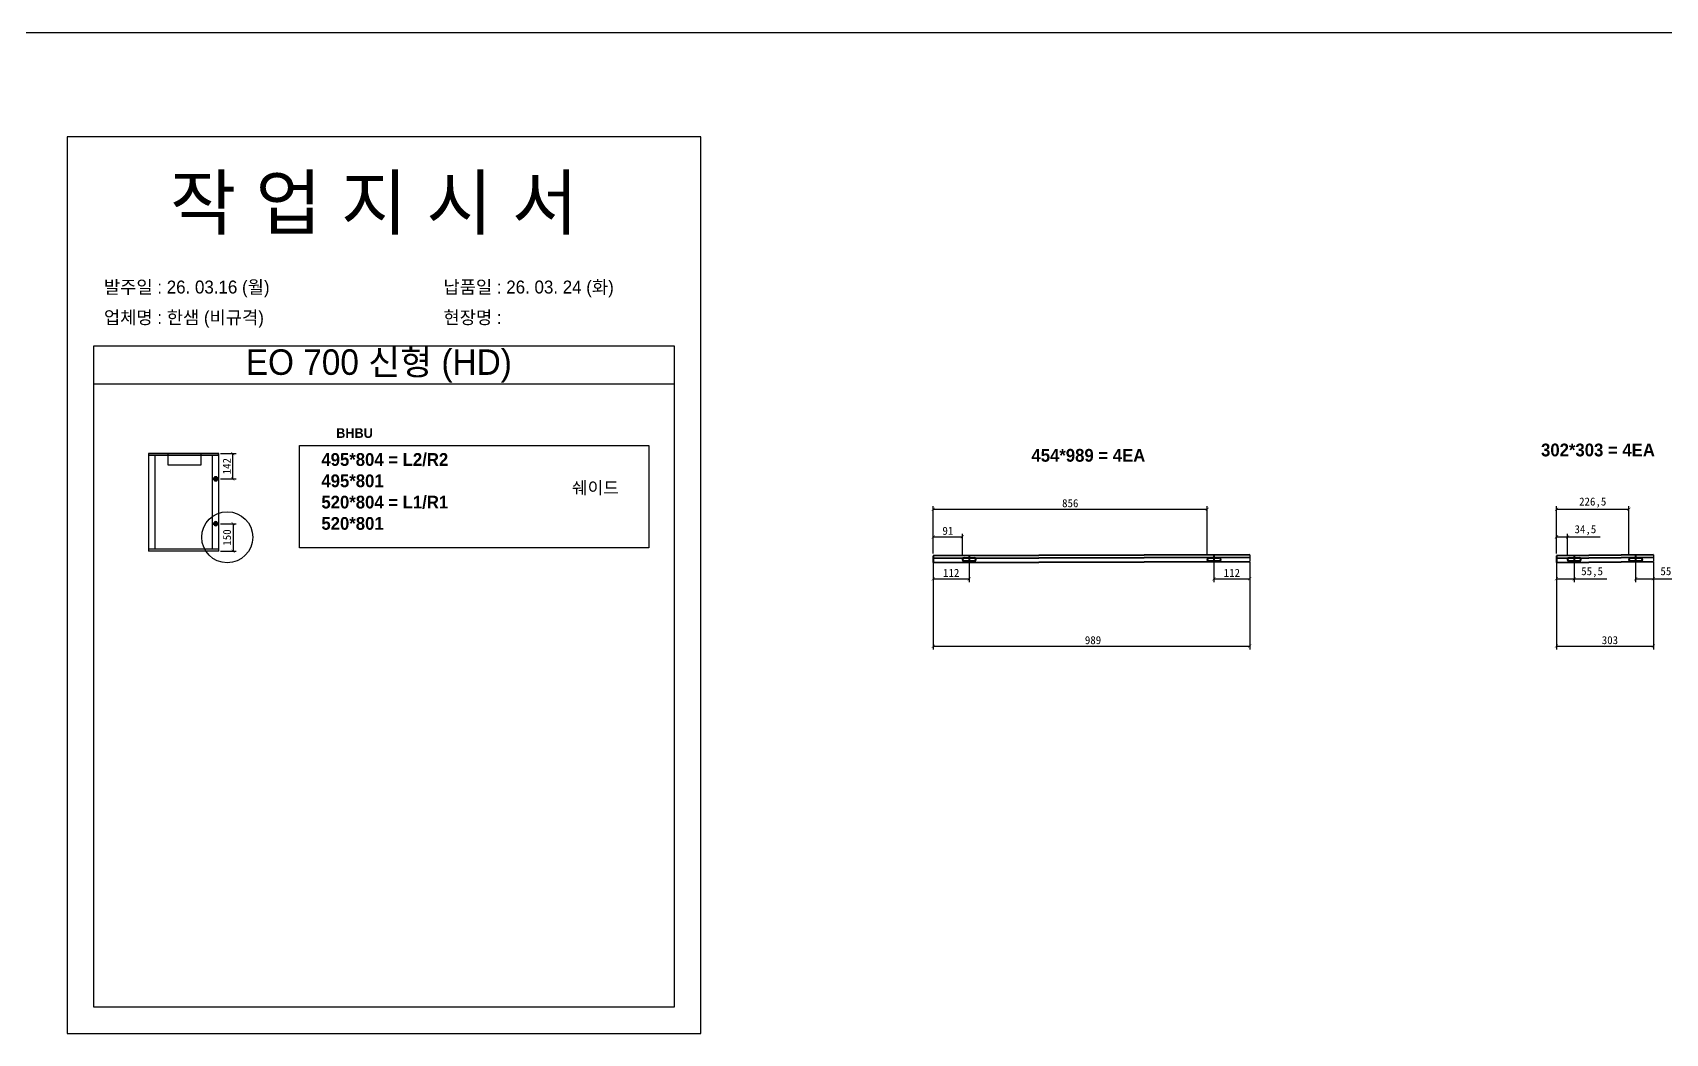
# Model space of a CAD drawing. Header units: millimetres. Extents: x -44117 to 256353, y -2095463 to 65325.
# Drawn here: x 116153 to 121255, y -788753 to -785627 of the extents above; entities that cross this region are included whole.
import ezdxf

# ---------------------------------------------------------------- set-up
doc = ezdxf.new("R2010")
doc.units = ezdxf.units.MM
doc.header["$LTSCALE"] = 10
doc.layers.add('1', color=2, linetype='Continuous', lineweight=40)
doc.layers.add('Layer1', color=7, linetype='Continuous', lineweight=70)
doc.styles.add('MtX_Gulim', font='')
doc.styles.get('MtX_Gulim').set_extended_font_data('Gulim', bold=True)
doc.dimstyles.new('ISO-25', dxfattribs={"dimtxt": 2.5, "dimasz": 2.5, "dimexe": 1, "dimexo": 1, "dimtad": 1, "dimtxsty": 'Standard', "dimblk": 'ARCHTICK', "dimcen": 2.5, "dimadec": 0, "dimazin": 0, "dimtfac": 1, "dimtmove": 0, "dimatfit": 3, "dimfxl": 0, "dimarcsym": 0})

# ---------------------------------------------------------------- blocks, each defined once
blk = doc.blocks.new('_ArchTick')
at = {"color": 0, "linetype": 'ByBlock', "const_width": 0.15}
blk.add_lwpolyline([(-0.5, -0.5), (0.5, 0.5)], dxfattribs=at)
blk = doc.blocks.new('*D5171')
at = {"color": 0, "lineweight": -2}
for p, q in [((116740.7, -786941.6), (116788.9, -786941.6)), ((116778.9, -787020.6), (116778.9, -786941.6)), ((116740.7, -787020.6), (116788.9, -787020.6))]:
    blk.add_line(p, q, dxfattribs=at)
at = {"layer": 'Defpoints', "color": 0}
for p in [(116725.7, -786941.6), (116778.9, -786941.6), (116725.7, -787020.6)]:
    blk.add_point(p, dxfattribs=at)
at = {"color": 0, "lineweight": -2, "xscale": 10, "yscale": 10, "zscale": 10}
for p, rotation in [((116778.9, -786941.6), 90), ((116778.9, -787020.6), 270)]:
    blk.add_blockref('_ArchTick', p, dxfattribs=dict(at, rotation=rotation))
at = {"color": 0, "insert": (116760.1, -786981.1), "char_height": 25, "attachment_point": 5, "rotation": 90}
blk.add_mtext('142', dxfattribs=at)
blk = doc.blocks.new('*D5172')
at = {"color": 0, "lineweight": -2}
for p, q in [((116740.7, -787160.8), (116789.7, -787160.8)), ((116779.7, -787160.8), (116779.7, -787247)), ((116740.7, -787247), (116789.7, -787247))]:
    blk.add_line(p, q, dxfattribs=at)
at = {"layer": 'Defpoints', "color": 0}
for p in [(116725.7, -787160.8), (116725.7, -787247), (116779.7, -787247)]:
    blk.add_point(p, dxfattribs=at)
at = {"color": 0, "lineweight": -2, "xscale": 10, "yscale": 10, "zscale": 10}
for p, rotation in [((116779.7, -787160.8), 90), ((116779.7, -787247), 270)]:
    blk.add_blockref('_ArchTick', p, dxfattribs=dict(at, rotation=rotation))
at = {"color": 0, "insert": (116761, -787203.9), "char_height": 25, "attachment_point": 5, "rotation": 90}
blk.add_mtext('150', dxfattribs=at)
blk = doc.blocks.new('*D5173')
at = {"color": 0, "lineweight": -2}
for p, q in [((118967.9, -787276.2), (118967.9, -787343.2)), ((119079.9, -787282.3), (119079.9, -787343.2)), ((118967.9, -787333.2), (119079.9, -787333.2))]:
    blk.add_line(p, q, dxfattribs=at)
at = {"layer": 'Defpoints', "color": 0}
for p in [(118967.9, -787261.2), (119079.9, -787267.3), (119079.9, -787333.2)]:
    blk.add_point(p, dxfattribs=at)
at = {"color": 0, "lineweight": -2, "xscale": 10, "yscale": 10, "zscale": 10, "rotation": 180}
blk.add_blockref('_ArchTick', (118967.9, -787333.2), dxfattribs=at)
at = {"color": 0, "lineweight": -2, "xscale": 10, "yscale": 10, "zscale": 10}
blk.add_blockref('_ArchTick', (119079.9, -787333.2), dxfattribs=at)
at = {"color": 0, "insert": (119023.9, -787314.5), "char_height": 25, "attachment_point": 5}
blk.add_mtext('112', dxfattribs=at)
blk = doc.blocks.new('*D5174')
at = {"color": 0, "lineweight": -2}
for p, q in [((118967.9, -787276.2), (118967.9, -787553.5)), ((119956.9, -787294.2), (119956.9, -787553.5)), ((118967.9, -787543.5), (119956.9, -787543.5))]:
    blk.add_line(p, q, dxfattribs=at)
at = {"layer": 'Defpoints', "color": 0}
for p in [(118967.9, -787261.2), (119956.9, -787279.2), (119956.9, -787543.5)]:
    blk.add_point(p, dxfattribs=at)
at = {"color": 0, "lineweight": -2, "xscale": 10, "yscale": 10, "zscale": 10, "rotation": 180}
blk.add_blockref('_ArchTick', (118967.9, -787543.5), dxfattribs=at)
at = {"color": 0, "lineweight": -2, "xscale": 10, "yscale": 10, "zscale": 10}
blk.add_blockref('_ArchTick', (119956.9, -787543.5), dxfattribs=at)
at = {"color": 0, "insert": (119467, -787524.8), "char_height": 25, "attachment_point": 5}
blk.add_mtext('989', dxfattribs=at)
blk = doc.blocks.new('*D5175')
at = {"color": 0, "lineweight": -2}
for p, q in [((119844.9, -787282.3), (119844.9, -787343.1)), ((119956.9, -787280.5), (119956.9, -787343.1)), ((119844.9, -787333.1), (119956.9, -787333.1))]:
    blk.add_line(p, q, dxfattribs=at)
at = {"layer": 'Defpoints', "color": 0}
for p in [(119844.9, -787267.3), (119956.9, -787265.5), (119956.9, -787333.1)]:
    blk.add_point(p, dxfattribs=at)
at = {"color": 0, "lineweight": -2, "xscale": 10, "yscale": 10, "zscale": 10, "rotation": 180}
blk.add_blockref('_ArchTick', (119844.9, -787333.1), dxfattribs=at)
at = {"color": 0, "lineweight": -2, "xscale": 10, "yscale": 10, "zscale": 10}
blk.add_blockref('_ArchTick', (119956.9, -787333.1), dxfattribs=at)
at = {"color": 0, "insert": (119900.9, -787314.4), "char_height": 25, "attachment_point": 5}
blk.add_mtext('112', dxfattribs=at)
blk = doc.blocks.new('*D5176')
at = {"color": 0, "lineweight": -2}
for p, q in [((118967.9, -787253.5), (118967.9, -787192)), ((119058.9, -787257.6), (119058.9, -787192)), ((118967.9, -787202), (119058.9, -787202))]:
    blk.add_line(p, q, dxfattribs=at)
at = {"layer": 'Defpoints', "color": 0}
for p in [(119058.9, -787202), (118967.9, -787268.5), (119058.9, -787272.6)]:
    blk.add_point(p, dxfattribs=at)
at = {"color": 0, "lineweight": -2, "xscale": 10, "yscale": 10, "zscale": 10, "rotation": 180}
blk.add_blockref('_ArchTick', (118967.9, -787202), dxfattribs=at)
at = {"color": 0, "lineweight": -2, "xscale": 10, "yscale": 10, "zscale": 10}
blk.add_blockref('_ArchTick', (119058.9, -787202), dxfattribs=at)
at = {"color": 0, "insert": (119013.4, -787183.3), "char_height": 25, "attachment_point": 5}
blk.add_mtext('91', dxfattribs=at)
blk = doc.blocks.new('*D5177')
at = {"color": 0, "lineweight": -2}
for p, q in [((118967.9, -787253.5), (118967.9, -787105.6)), ((118967.9, -787115.6), (119823.9, -787115.6)), ((119823.9, -787257.5), (119823.9, -787105.6))]:
    blk.add_line(p, q, dxfattribs=at)
at = {"layer": 'Defpoints', "color": 0}
for p in [(119823.9, -787115.6), (118967.9, -787268.5), (119823.9, -787272.5)]:
    blk.add_point(p, dxfattribs=at)
at = {"color": 0, "lineweight": -2, "xscale": 10, "yscale": 10, "zscale": 10, "rotation": 180}
blk.add_blockref('_ArchTick', (118967.9, -787115.6), dxfattribs=at)
at = {"color": 0, "lineweight": -2, "xscale": 10, "yscale": 10, "zscale": 10}
blk.add_blockref('_ArchTick', (119823.9, -787115.6), dxfattribs=at)
at = {"color": 0, "insert": (119395.9, -787096.9), "char_height": 25, "attachment_point": 5}
blk.add_mtext('856', dxfattribs=at)
blk = doc.blocks.new('*D5178')
at = {"color": 0, "lineweight": -2}
for p, q in [((120915.2, -787276.2), (120915.2, -787343.2)), ((120970.7, -787282.3), (120970.7, -787343.2)), ((120915.2, -787333.2), (120970.7, -787333.2)), ((120970.7, -787333.2), (121072.4, -787333.2))]:
    blk.add_line(p, q, dxfattribs=at)
at = {"layer": 'Defpoints', "color": 0}
for p in [(120915.2, -787261.2), (120970.7, -787267.3), (120970.7, -787333.2)]:
    blk.add_point(p, dxfattribs=at)
at = {"color": 0, "lineweight": -2, "xscale": 10, "yscale": 10, "zscale": 10, "rotation": 180}
blk.add_blockref('_ArchTick', (120915.2, -787333.2), dxfattribs=at)
at = {"color": 0, "lineweight": -2, "xscale": 10, "yscale": 10, "zscale": 10}
blk.add_blockref('_ArchTick', (120970.7, -787333.2), dxfattribs=at)
at = {"color": 0, "insert": (121026.6, -787312.4), "char_height": 25, "attachment_point": 5}
blk.add_mtext('55,5', dxfattribs=at)
blk = doc.blocks.new('*D5179')
at = {"color": 0, "lineweight": -2}
for p, q in [((120915.2, -787276.2), (120915.2, -787553.5)), ((121218.2, -787294.2), (121218.2, -787553.5)), ((120915.2, -787543.5), (121218.2, -787543.5))]:
    blk.add_line(p, q, dxfattribs=at)
at = {"layer": 'Defpoints', "color": 0}
for p in [(120915.2, -787261.2), (121218.2, -787279.2), (121218.2, -787543.5)]:
    blk.add_point(p, dxfattribs=at)
at = {"color": 0, "lineweight": -2, "xscale": 10, "yscale": 10, "zscale": 10, "rotation": 180}
blk.add_blockref('_ArchTick', (120915.2, -787543.5), dxfattribs=at)
at = {"color": 0, "lineweight": -2, "xscale": 10, "yscale": 10, "zscale": 10}
blk.add_blockref('_ArchTick', (121218.2, -787543.5), dxfattribs=at)
at = {"color": 0, "insert": (121082.3, -787524.8), "char_height": 25, "attachment_point": 5}
blk.add_mtext('303', dxfattribs=at)
blk = doc.blocks.new('*D5180')
at = {"color": 0, "lineweight": -2}
for p, q in [((121162.7, -787282.3), (121162.7, -787343.1)), ((121218.2, -787280.5), (121218.2, -787343.1)), ((121162.7, -787333.1), (121218.2, -787333.1)), ((121218.2, -787333.1), (121319.9, -787333.1))]:
    blk.add_line(p, q, dxfattribs=at)
at = {"layer": 'Defpoints', "color": 0}
for p in [(121162.7, -787267.3), (121218.2, -787265.5), (121218.2, -787333.1)]:
    blk.add_point(p, dxfattribs=at)
at = {"color": 0, "lineweight": -2, "xscale": 10, "yscale": 10, "zscale": 10, "rotation": 180}
blk.add_blockref('_ArchTick', (121162.7, -787333.1), dxfattribs=at)
at = {"color": 0, "lineweight": -2, "xscale": 10, "yscale": 10, "zscale": 10}
blk.add_blockref('_ArchTick', (121218.2, -787333.1), dxfattribs=at)
at = {"color": 0, "insert": (121274.1, -787312.3), "char_height": 25, "attachment_point": 5}
blk.add_mtext('55,5', dxfattribs=at)
blk = doc.blocks.new('*D5181')
at = {"color": 0, "lineweight": -2}
for p, q in [((120915.2, -787253.5), (120915.2, -787192)), ((120949.7, -787257.6), (120949.7, -787192)), ((120915.2, -787202), (120949.7, -787202)), ((120949.7, -787202), (121051.4, -787202))]:
    blk.add_line(p, q, dxfattribs=at)
at = {"layer": 'Defpoints', "color": 0}
for p in [(120949.7, -787202), (120915.2, -787268.5), (120949.7, -787272.6)]:
    blk.add_point(p, dxfattribs=at)
at = {"color": 0, "lineweight": -2, "xscale": 10, "yscale": 10, "zscale": 10, "rotation": 180}
blk.add_blockref('_ArchTick', (120915.2, -787202), dxfattribs=at)
at = {"color": 0, "lineweight": -2, "xscale": 10, "yscale": 10, "zscale": 10}
blk.add_blockref('_ArchTick', (120949.7, -787202), dxfattribs=at)
at = {"color": 0, "insert": (121005.6, -787181.2), "char_height": 25, "attachment_point": 5}
blk.add_mtext('34,5', dxfattribs=at)
blk = doc.blocks.new('*D5182')
at = {"color": 0, "lineweight": -2}
for p, q in [((120915.2, -787253.5), (120915.2, -787105.6)), ((120915.2, -787115.6), (121141.7, -787115.6)), ((121141.7, -787257.5), (121141.7, -787105.6))]:
    blk.add_line(p, q, dxfattribs=at)
at = {"layer": 'Defpoints', "color": 0}
for p in [(121141.7, -787115.6), (120915.2, -787268.5), (121141.7, -787272.5)]:
    blk.add_point(p, dxfattribs=at)
at = {"color": 0, "lineweight": -2, "xscale": 10, "yscale": 10, "zscale": 10, "rotation": 180}
blk.add_blockref('_ArchTick', (120915.2, -787115.6), dxfattribs=at)
at = {"color": 0, "lineweight": -2, "xscale": 10, "yscale": 10, "zscale": 10}
blk.add_blockref('_ArchTick', (121141.7, -787115.6), dxfattribs=at)
at = {"color": 0, "insert": (121028.5, -787094.8), "char_height": 25, "attachment_point": 5}
blk.add_mtext('226,5', dxfattribs=at)

msp = doc.modelspace()

# ---------------------------------------------------------------- linework, layer by layer
at = {"color": 1}
msp.add_line((104015.69829, -785626.56683), (196284.84516, -785626.56683), dxfattribs=at)
msp.add_line((104015.69829, -785626.56683), (196284.84516, -785626.56683), dxfattribs=at)
for p, q in [((118159.10748, -786606.60128), (116343.60708, -786606.60128)), ((118159.10748, -786724.49091), (116343.60708, -786724.49091)), ((116515.2469, -786941.79803), (116515.2469, -787246.81636)), ((116735.1653, -786942.19301), (116515.2469, -786942.19301)), ((116735.1653, -786948.16172), (116515.2469, -786948.16172)), ((116734.94586, -786941.57859), (116515.46634, -786941.57859)), ((116534.77686, -786947.72284), (116534.77686, -787240.45267)), ((116715.41591, -787240.45267), (116715.41591, -786948.16172)), ((116734.06811, -786948.16172), (116734.06811, -786941.57859)), ((116735.1653, -787246.81636), (116735.1653, -786941.79803)), ((116735.1653, -787240.45267), (116515.2469, -787240.45267)), ((116516.34409, -787247.0358), (116516.34409, -787240.45267)), ((116734.06811, -787240.45267), (116734.06811, -787247.0358)), ((116735.1653, -787246.42138), (116515.2469, -787246.42138)), ((116734.94586, -787247.0358), (116515.46634, -787247.0358)), ((119956.94046, -787258.15611), (119956.94046, -787279.15611)), ((121218.21935, -787258.15611), (121218.21935, -787279.15611))]:
    msp.add_line(p, q)
for points in [[(116261.08434, -788753.17146), (118241.63022, -788753.17146), (118241.63022, -785952.11371), (116261.08434, -785952.11371)], [(116987.82359, -786916.14684), (118078.79217, -786916.14684), (118078.79217, -787236.24374), (116987.82359, -787236.24374)], [(116576.88475, -786941.19431), (116679.30938, -786941.19431), (116679.30938, -786978.43963), (116576.88475, -786978.43963)]]:
    msp.add_lwpolyline(points, close=True)
msp.add_lwpolyline([(116343.60708, -786606.60128), (116343.60708, -788670.64871), (118159.10748, -788670.64871), (118159.10748, -786606.60128)])
msp.add_circle((116761.51189, -787203.16281), 79.8114, dxfattribs=at)
for centre, start, end in [((116734.94586, -786941.79803), 0, 90), ((116515.46634, -787246.81637), 180, 270), ((116734.94586, -787246.81637), 270, 0)]:
    msp.add_arc(centre, 0.21944, start, end)
at = {"layer": '1'}
for p, q in [((119956.94046, -787258.15611), (118967.94046, -787261.15611)), ((118967.94046, -787261.15611), (118967.94046, -787282.15611)), ((118967.94046, -787268.45611), (119956.94046, -787265.45611)), ((118967.94046, -787282.15611), (119956.94046, -787279.15611)), ((119064.19046, -787267.30611), (119095.69046, -787267.30611)), ((119095.69046, -787277.80611), (119064.19046, -787277.80611)), ((119079.94046, -787258.15611), (119079.94046, -787279.15611)), ((119829.18651, -787267.30611), (119860.68651, -787267.30611)), ((119860.68651, -787277.80611), (119829.18651, -787277.80611)), ((119844.93651, -787258.15611), (119844.93651, -787279.15611)), ((121218.21935, -787258.15611), (120915.21935, -787261.15611)), ((120915.21935, -787261.15611), (120915.21935, -787282.15611)), ((120915.21935, -787268.45611), (121218.21935, -787265.45611)), ((120915.21935, -787282.15611), (121218.21935, -787279.15611)), ((120954.96935, -787267.30611), (120986.46935, -787267.30611)), ((120986.46935, -787277.80611), (120954.96935, -787277.80611)), ((120970.71935, -787258.15611), (120970.71935, -787279.15611)), ((121146.96539, -787267.30611), (121178.46539, -787267.30611)), ((121178.46539, -787277.80611), (121146.96539, -787277.80611)), ((121162.71539, -787258.15611), (121162.71539, -787279.15611))]:
    msp.add_line(p, q, dxfattribs=at)
for centre, start, end in [((119064.19046, -787272.55611), 90, 270), ((119095.69046, -787272.55611), 270, 90), ((119829.18651, -787272.55611), 90, 270), ((119860.68651, -787272.55611), 270, 90), ((120954.96935, -787272.55611), 90, 270), ((120986.46935, -787272.55611), 270, 90), ((121146.96539, -787272.55611), 90, 270), ((121178.46539, -787272.55611), 270, 90)]:
    msp.add_arc(centre, 5.25, start, end, dxfattribs=at)
at = {"layer": 'Layer1'}
for p, q in [((116725.6745, -787012.47066), (116725.6745, -787028.6459)), ((116725.6745, -787168.84796), (116725.6745, -787152.67271))]:
    msp.add_line(p, q, dxfattribs=at)
for points in [[(116733.76212, -787020.55828), (116717.58687, -787020.55828)], [(116733.76212, -787160.76033), (116717.58687, -787160.76033)]]:
    msp.add_lwpolyline(points, close=True, dxfattribs=at)
for centre in [(116725.6745, -787020.55828), (116725.6745, -787160.76033)]:
    msp.add_circle(centre, 5.39175, dxfattribs=at)

# ---------------------------------------------------------------- texts
at = {"linetype": 'Continuous', "style": 'MtX_Gulim'}
msp.add_text('BHBU', height=30.315933, dxfattribs=at).set_placement((117101.89518, -786892.79091))
at = {"attachment_point": 1}
for s, width, gutter_width, heights, insert, char_height in [('{\\fGulim|b0|i0|c129|p50;작 업 지 시 서}', 3898.9872873, 14.7362, [-183.72574], (116582.69505, -786074.91052), 165.0454901), ('\\pt11;{\\fGulim|b0|i0|c129|p50;발주일 : 26. 03.16 (월)}', 3898.9872873, 14.7362, [40.67678], (116376.14138, -786401.13521), 40.4361451), ('{\\fGulim|b0|i0|c129|p50;납품일 : 26. 03. 24 (화)}', 3898.9872873, 14.7362, [41.36774], (117437.12215, -786401.13521), 40.4361451), ('{\\fGulim|b0|i0|c129|p50;업체명 : 한샘 (비규격)}', 3898.9872873, 14.7362, [42.57324], (116376.14138, -786496.22049), 40.4361451), ('{\\fGulim|b0|i0|c129|p50;현장명 :  }', 3898.9872873, 14.7362, [45.12049], (117437.12215, -786496.22049), 40.4361451), ('{\\fGulim|b0|i0|c129|p50;EO 700 신형 (HD)}', 1882.7812357, 7.11596, [-100.28675], (116819.40707, -786616.02852), 79.6987856), ('{\\f굴림|b1|i0|c129|p50;454*989 = 4EA}', 12072.7918459, 155.2668, [-41.14042], (119274.58864, -786927.23679), 39.9257485), ('{\\f굴림|b1|i0|c129|p50;302*303 = 4EA}', 12072.7918459, 155.2668, [-41.14042], (120867.05815, -786910.45146), 39.9257485), ('{\\f굴림|b1|i0|c129|p50;495*804 = L2/R2\\P\\C1;495*801\\P\\C256;520*804 = L1/R1\\P\\C1;520*801}', 12072.7918459, 155.2668, [-248.16282], (117055.69796, -786940.27151), 39.9257485), ('{\\f굴림|b1|i0|c129|p50;쉐이드}', 11769.5052121, 151.36626, [-43.2475], (117838.82318, -787029.42651), 38.9227538)]:
    msp.add_mtext_dynamic_manual_height_columns(s, width=width, gutter_width=gutter_width, heights=heights, dxfattribs=dict(at, insert=insert, char_height=char_height))

# ---------------------------------------------------------------- dimensions: what is measured, and where the dimension line sits
for base, p1, p2, text, picture, middle in [((116778.85961, -786941.57859), (116725.6745, -787020.55828), (116725.6745, -786941.57859), '142', '*D5171', (116760.10961, -786981.06844)), ((116779.71027, -787247.0358), (116725.6745, -787160.76033), (116725.6745, -787247.0358), '150', '*D5172', (116760.96027, -787203.89807))]:
    dim = msp.add_linear_dim(base=base, p1=p1, p2=p2, angle=90, text=text, dimstyle='ISO-25', override={"dimscale": 10, "dimasz": 1, "dimexo": 1.5, "dimtxsty": 'Standard'})
    dim.commit()
    dim.dimension.update_dxf_attribs({"geometry": picture, "text_midpoint": middle})
for base, p1, p2, picture, middle in [((119823.93657, -787115.64382), (118967.94046, -787268.45611), (119823.93657, -787272.53103), '*D5177', (119395.93852, -787096.89382)), ((121141.71545, -787115.64382), (120915.21935, -787268.45611), (121141.71545, -787272.53103), '*D5182', (121028.4674, -787094.81049)), ((119058.94046, -787202.02823), (118967.94046, -787268.45611), (119058.94046, -787272.55611), '*D5176', (119013.44046, -787183.27823)), ((120949.71935, -787202.02823), (120915.21935, -787268.45611), (120949.71935, -787272.55611), '*D5181', (121005.55268, -787181.19489)), ((119079.94046, -787333.21973), (118967.94046, -787261.15611), (119079.94046, -787267.30611), '*D5173', (119023.94046, -787314.46973)), ((119956.94046, -787333.13406), (119844.93651, -787267.30611), (119956.94046, -787265.45611), '*D5175', (119900.93849, -787314.38406)), ((120970.71935, -787333.21973), (120915.21935, -787261.15611), (120970.71935, -787267.30611), '*D5178', (121026.55268, -787312.3864)), ((121218.21935, -787333.13406), (121162.71539, -787267.30611), (121218.21935, -787265.45611), '*D5180', (121274.05268, -787312.30072))]:
    dim = msp.add_linear_dim(base=base, p1=p1, p2=p2, dimstyle='ISO-25', override={"dimscale": 10, "dimasz": 1, "dimexo": 1.5})
    dim.commit()
    dim.dimension.update_dxf_attribs({"geometry": picture, "text_midpoint": middle})
for base, p1, p2, picture, middle in [((119956.94046, -787543.53452), (118967.94046, -787261.15611), (119956.94046, -787279.15611), '*D5174', (119466.99617, -787543.53452)), ((121218.21935, -787543.53452), (120915.21935, -787261.15611), (121218.21935, -787279.15611), '*D5179', (121082.32162, -787543.53452))]:
    dim = msp.add_linear_dim(base=base, p1=p1, p2=p2, dimstyle='ISO-25', override={"dimscale": 10, "dimasz": 1, "dimexo": 1.5})
    dim.commit()
    dim.dimension.update_dxf_attribs({"geometry": picture, "text_midpoint": middle, "dimtype": 160})

doc.saveas('drawing.dxf')
